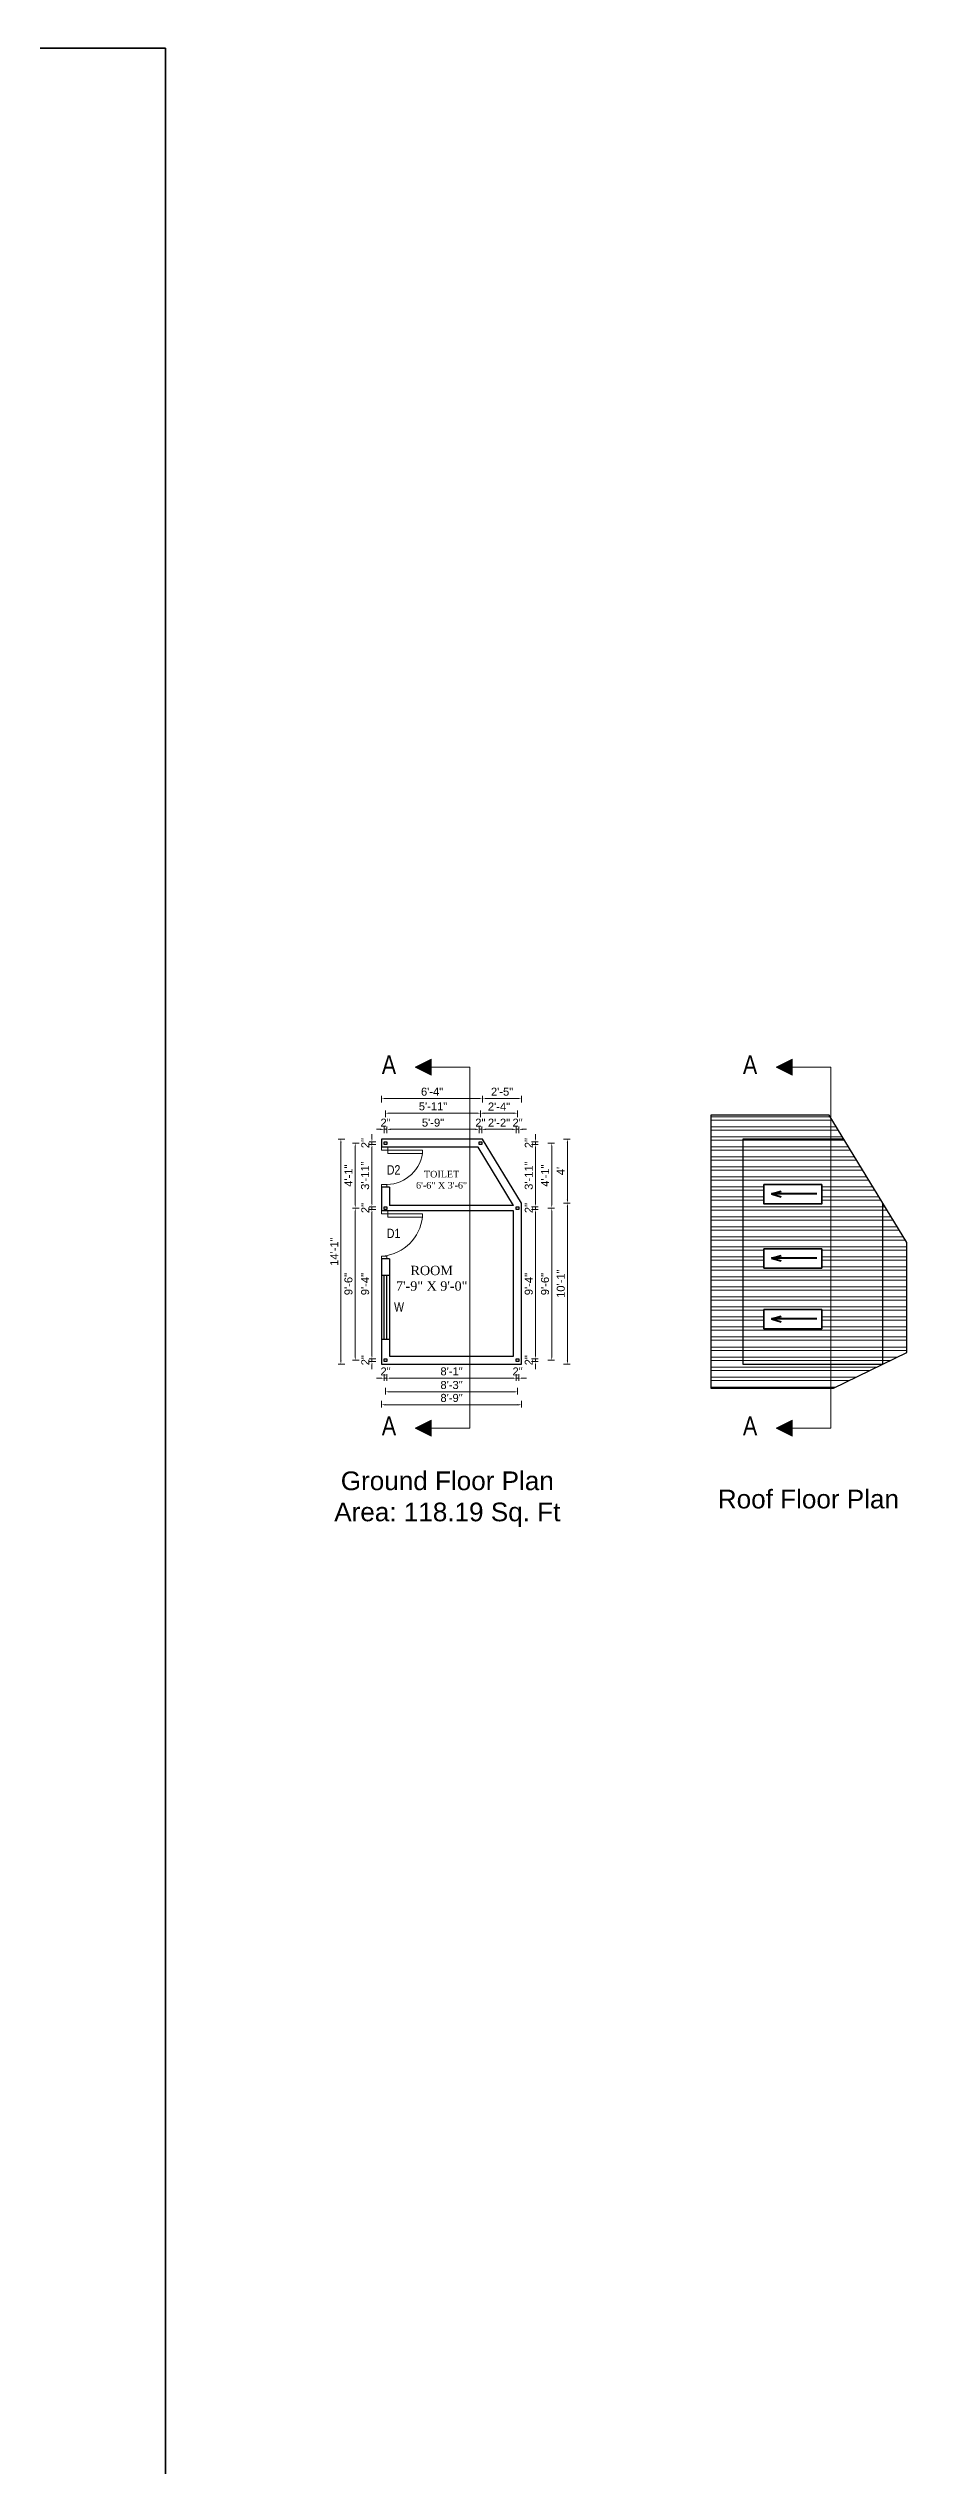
# Model space of a CAD drawing. Header units: inches. Extents: x 367408 to 422529, y -59171 to -41521.
# Drawn here: x 381648 to 382291, y -57064 to -55251 of the extents above; entities that cross this region are included whole.
import ezdxf

# ---------------------------------------------------------------- set-up
doc = ezdxf.new("R2010")
doc.units = ezdxf.units.IN
doc.header["$LTSCALE"] = 2
doc.header["$MEASUREMENT"] = 0
doc.header["$PDMODE"] = 34
doc.layers.get('0').update_dxf_attribs({"linetype": 'CONTINUOUS'})
doc.layers.get('DEFPOINTS').update_dxf_attribs({"color": 141, "linetype": 'CONTINUOUS'})
for name, color, linetype, lineweight in [('DIM_LINE', 173, 'CONTINUOUS', 20), ('dimension', 160, 'CONTINUOUS', 15), ('door', 20, 'CONTINUOUS', 35), ('OUTLINE', 1, 'CONTINUOUS', 25), ('steps', 253, 'CONTINUOUS', 20), ('WALL - A', 1, 'CONTINUOUS', 40)]:
    doc.layers.add(name, color=color, linetype=linetype, lineweight=lineweight)
doc.layers.add('Normal Wall', color=7, linetype='CONTINUOUS', lineweight=35, true_color=0xffaf89)
doc.styles.add('Lettring Text', font='arial.ttf')
doc.styles.get("Standard").update_dxf_attribs({"font": 'ARIALN.TTF'})
doc.dimstyles.new('Copy of Standard', dxfattribs={"dimtxt": 6, "dimasz": 2.875, "dimexe": 2, "dimexo": 4, "dimgap": 2, "dimtad": 1, "dimdec": 0, "dimrnd": 1, "dimzin": 0, "dimdsep": 46, "dimlunit": 4, "dimtxsty": 'Lettring Text', "dimcen": 0.1, "dimclrd": 7, "dimclre": 7, "dimclrt": 7, "dimazin": 0, "dimtfac": 0.645, "dimtdec": 0, "dimtmove": 1, "dimatfit": 0, "dimfxl": 3, "dimfxlon": 1, "dimtfillclr": 256, "dimtolj": 1, "dimtzin": 0, "dimlwd": -1, "dimlwe": -1, "dimarcsym": 2})

# ---------------------------------------------------------------- blocks, each defined once
blk = doc.blocks.new('*D815')
at = {"layer": 'DEFPOINTS', "color": 0, "ltscale": 0.5, "transparency": 16777216}
for p in [(381899.4, -56071.1), (381901.4, -56061.8), (381901.4, -56071.1)]:
    blk.add_point(p, dxfattribs=at)
at = {"layer": 'steps', "color": 7, "ltscale": 0.5, "transparency": 16777216}
for p, q in [((381896.5, -56061.8), (381893.7, -56061.8)), ((381899.4, -56064.8), (381899.4, -56059.8)), ((381899.4, -56061.8), (381901.4, -56061.8)), ((381901.4, -56064.8), (381901.4, -56059.8)), ((381904.3, -56061.8), (381907.2, -56061.8))]:
    blk.add_line(p, q, dxfattribs=at)
for points in [[(381896.5, -56061.3), (381896.5, -56062.3), (381899.4, -56061.8)], [(381904.3, -56061.3), (381904.3, -56062.3), (381901.4, -56061.8)]]:
    blk.add_solid(points, dxfattribs=at)
at = {"layer": 'steps', "color": 7, "ltscale": 0.5, "transparency": 16777216, "insert": (381900.4, -56056.8), "char_height": 6, "attachment_point": 5, "style": 'Lettring Text'}
blk.add_mtext('\\A1;2"', dxfattribs=at)
blk = doc.blocks.new('*D816')
at = {"layer": 'DEFPOINTS', "color": 0, "ltscale": 0.5, "transparency": 16777216}
for p in [(381901.4, -56071.1), (381970.5, -56061.8), (381970.5, -56071.1)]:
    blk.add_point(p, dxfattribs=at)
at = {"layer": 'steps', "color": 7, "ltscale": 0.5, "transparency": 16777216}
for p, q in [((381901.4, -56064.8), (381901.4, -56059.8)), ((381904.3, -56061.8), (381967.7, -56061.8)), ((381970.5, -56064.8), (381970.5, -56059.8))]:
    blk.add_line(p, q, dxfattribs=at)
for points in [[(381904.3, -56061.3), (381904.3, -56062.3), (381901.4, -56061.8)], [(381967.7, -56061.3), (381967.7, -56062.3), (381970.5, -56061.8)]]:
    blk.add_solid(points, dxfattribs=at)
at = {"layer": 'steps', "color": 7, "ltscale": 0.5, "transparency": 16777216, "insert": (381936, -56056.8), "char_height": 6, "attachment_point": 5, "style": 'Lettring Text'}
blk.add_mtext('\\A1;5\'-9"', dxfattribs=at)
blk = doc.blocks.new('*D817')
at = {"layer": 'DEFPOINTS', "color": 0, "ltscale": 0.5, "transparency": 16777216}
for p in [(381970.5, -56071.1), (381972.5, -56061.8), (381972.5, -56071.1)]:
    blk.add_point(p, dxfattribs=at)
at = {"layer": 'steps', "color": 7, "ltscale": 0.5, "transparency": 16777216}
for p, q in [((381967.7, -56061.8), (381964.8, -56061.8)), ((381970.5, -56064.8), (381970.5, -56059.8)), ((381970.5, -56061.8), (381972.5, -56061.8)), ((381972.5, -56064.8), (381972.5, -56059.8)), ((381975.4, -56061.8), (381978.3, -56061.8))]:
    blk.add_line(p, q, dxfattribs=at)
for points in [[(381967.7, -56061.3), (381967.7, -56062.3), (381970.5, -56061.8)], [(381975.4, -56061.3), (381975.4, -56062.3), (381972.5, -56061.8)]]:
    blk.add_solid(points, dxfattribs=at)
at = {"layer": 'steps', "color": 7, "ltscale": 0.5, "transparency": 16777216, "insert": (381971.5, -56056.8), "char_height": 6, "attachment_point": 5, "style": 'Lettring Text'}
blk.add_mtext('\\A1;2"', dxfattribs=at)
blk = doc.blocks.new('*D818')
at = {"layer": 'DEFPOINTS', "color": 0, "ltscale": 0.5, "transparency": 16777216}
for p in [(381971.5, -56049.7), (381900.4, -56072.1), (381971.5, -56072.1)]:
    blk.add_point(p, dxfattribs=at)
at = {"layer": 'steps', "color": 7, "ltscale": 0.5, "transparency": 16777216}
for p, q in [((381900.4, -56052.7), (381900.4, -56047.7)), ((381903.3, -56049.7), (381968.7, -56049.7)), ((381971.5, -56052.7), (381971.5, -56047.7))]:
    blk.add_line(p, q, dxfattribs=at)
for points in [[(381903.3, -56049.2), (381903.3, -56050.2), (381900.4, -56049.7)], [(381968.7, -56049.2), (381968.7, -56050.2), (381971.5, -56049.7)]]:
    blk.add_solid(points, dxfattribs=at)
at = {"layer": 'steps', "color": 7, "ltscale": 0.5, "transparency": 16777216, "insert": (381936, -56044.6), "char_height": 6, "attachment_point": 5, "style": 'Lettring Text'}
blk.add_mtext('\\A1;5\'-11"', dxfattribs=at)
blk = doc.blocks.new('*D819')
at = {"layer": 'DEFPOINTS', "color": 0, "ltscale": 0.5, "transparency": 16777216}
for p in [(381897.4, -56038.7), (381897.4, -56069.1), (381973.2, -56069.1)]:
    blk.add_point(p, dxfattribs=at)
at = {"layer": 'steps', "color": 7, "ltscale": 0.5, "transparency": 16777216}
for p, q in [((381897.4, -56041.7), (381897.4, -56036.7)), ((381973.2, -56041.7), (381973.2, -56036.7)), ((381970.3, -56038.7), (381900.3, -56038.7))]:
    blk.add_line(p, q, dxfattribs=at)
for points in [[(381900.3, -56038.2), (381900.3, -56039.1), (381897.4, -56038.7)], [(381970.3, -56038.2), (381970.3, -56039.1), (381973.2, -56038.7)]]:
    blk.add_solid(points, dxfattribs=at)
at = {"layer": 'steps', "color": 7, "ltscale": 0.5, "transparency": 16777216, "insert": (381935.3, -56033.6), "char_height": 6, "attachment_point": 5, "style": 'Lettring Text'}
blk.add_mtext('\\A1;6\'-4"', dxfattribs=at)
blk = doc.blocks.new('*D820')
at = {"layer": 'DEFPOINTS', "color": 0, "ltscale": 0.5, "transparency": 16777216}
for p in [(381890.2, -56073.1), (381899.4, -56071.1), (381899.4, -56073.1)]:
    blk.add_point(p, dxfattribs=at)
at = {"layer": 'steps', "color": 7, "ltscale": 0.5, "transparency": 16777216}
for p, q in [((381893.2, -56071.1), (381888.2, -56071.1)), ((381893.2, -56073.1), (381888.2, -56073.1)), ((381890.2, -56068.3), (381890.2, -56065.4)), ((381890.2, -56071.1), (381890.2, -56073.1)), ((381890.2, -56076), (381890.2, -56078.9))]:
    blk.add_line(p, q, dxfattribs=at)
for points in [[(381889.7, -56068.3), (381890.6, -56068.3), (381890.2, -56071.1)], [(381889.7, -56076), (381890.6, -56076), (381890.2, -56073.1)]]:
    blk.add_solid(points, dxfattribs=at)
at = {"layer": 'steps', "color": 7, "ltscale": 0.5, "transparency": 16777216, "insert": (381885.2, -56072.1), "char_height": 6, "attachment_point": 5, "rotation": 90, "style": 'Lettring Text'}
blk.add_mtext('\\A1;2"', dxfattribs=at)
blk = doc.blocks.new('*D821')
at = {"layer": 'DEFPOINTS', "color": 0, "ltscale": 0.5, "transparency": 16777216}
for p in [(381899.4, -56073.1), (381890.2, -56119.8), (381899.4, -56119.8)]:
    blk.add_point(p, dxfattribs=at)
at = {"layer": 'steps', "color": 7, "ltscale": 0.5, "transparency": 16777216}
for p, q in [((381893.2, -56073.1), (381888.2, -56073.1)), ((381890.2, -56076), (381890.2, -56116.9)), ((381893.2, -56119.8), (381888.2, -56119.8))]:
    blk.add_line(p, q, dxfattribs=at)
for points in [[(381889.7, -56076), (381890.6, -56076), (381890.2, -56073.1)], [(381889.7, -56116.9), (381890.6, -56116.9), (381890.2, -56119.8)]]:
    blk.add_solid(points, dxfattribs=at)
at = {"layer": 'steps', "color": 7, "ltscale": 0.5, "transparency": 16777216, "insert": (381885.1, -56096.5), "char_height": 6, "attachment_point": 5, "rotation": 90, "style": 'Lettring Text'}
blk.add_mtext('\\A1;3\'-11"', dxfattribs=at)
blk = doc.blocks.new('*D822')
at = {"layer": 'DEFPOINTS', "color": 0, "ltscale": 0.5, "transparency": 16777216}
for p in [(381890.2, -56121.8), (381899.4, -56119.8), (381899.4, -56121.8)]:
    blk.add_point(p, dxfattribs=at)
at = {"layer": 'steps', "color": 7, "ltscale": 0.5, "transparency": 16777216}
for p, q in [((381893.2, -56119.8), (381888.2, -56119.8)), ((381893.2, -56121.8), (381888.2, -56121.8)), ((381890.2, -56116.9), (381890.2, -56114.1)), ((381890.2, -56119.8), (381890.2, -56121.8)), ((381890.2, -56124.7), (381890.2, -56127.6))]:
    blk.add_line(p, q, dxfattribs=at)
for points in [[(381889.7, -56116.9), (381890.6, -56116.9), (381890.2, -56119.8)], [(381889.7, -56124.7), (381890.6, -56124.7), (381890.2, -56121.8)]]:
    blk.add_solid(points, dxfattribs=at)
at = {"layer": 'steps', "color": 7, "ltscale": 0.5, "transparency": 16777216, "insert": (381885.2, -56120.8), "char_height": 6, "attachment_point": 5, "rotation": 90, "style": 'Lettring Text'}
blk.add_mtext('\\A1;2"', dxfattribs=at)
blk = doc.blocks.new('*D823')
at = {"layer": 'DEFPOINTS', "color": 0, "ltscale": 0.5, "transparency": 16777216}
for p in [(381899.4, -56121.8), (381890.2, -56233.9), (381899.4, -56233.9)]:
    blk.add_point(p, dxfattribs=at)
at = {"layer": 'steps', "color": 7, "ltscale": 0.5, "transparency": 16777216}
for p, q in [((381893.2, -56121.8), (381888.2, -56121.8)), ((381890.2, -56124.7), (381890.2, -56231)), ((381893.2, -56233.9), (381888.2, -56233.9))]:
    blk.add_line(p, q, dxfattribs=at)
for points in [[(381889.7, -56124.7), (381890.6, -56124.7), (381890.2, -56121.8)], [(381889.7, -56231), (381890.6, -56231), (381890.2, -56233.9)]]:
    blk.add_solid(points, dxfattribs=at)
at = {"layer": 'steps', "color": 7, "ltscale": 0.5, "transparency": 16777216, "insert": (381885.1, -56177.8), "char_height": 6, "attachment_point": 5, "rotation": 90, "style": 'Lettring Text'}
blk.add_mtext('\\A1;9\'-4"', dxfattribs=at)
blk = doc.blocks.new('*D824')
at = {"layer": 'DEFPOINTS', "color": 0, "ltscale": 0.5, "transparency": 16777216}
for p in [(381890.2, -56235.9), (381899.4, -56233.9), (381899.4, -56235.9)]:
    blk.add_point(p, dxfattribs=at)
at = {"layer": 'steps', "color": 7, "ltscale": 0.5, "transparency": 16777216}
for p, q in [((381893.2, -56233.9), (381888.2, -56233.9)), ((381893.2, -56235.9), (381888.2, -56235.9)), ((381890.2, -56231), (381890.2, -56228.1)), ((381890.2, -56233.9), (381890.2, -56235.9)), ((381890.2, -56238.8), (381890.2, -56241.6))]:
    blk.add_line(p, q, dxfattribs=at)
for points in [[(381889.7, -56231), (381890.6, -56231), (381890.2, -56233.9)], [(381889.7, -56238.8), (381890.6, -56238.8), (381890.2, -56235.9)]]:
    blk.add_solid(points, dxfattribs=at)
at = {"layer": 'steps', "color": 7, "ltscale": 0.5, "transparency": 16777216, "insert": (381885.2, -56234.9), "char_height": 6, "attachment_point": 5, "rotation": 90, "style": 'Lettring Text'}
blk.add_mtext('\\A1;2"', dxfattribs=at)
blk = doc.blocks.new('*D825')
at = {"layer": 'DEFPOINTS', "color": 0, "ltscale": 0.5, "transparency": 16777216}
for p in [(381877.7, -56120.8), (381900.4, -56120.8), (381900.4, -56234.9)]:
    blk.add_point(p, dxfattribs=at)
at = {"layer": 'steps', "color": 7, "ltscale": 0.5, "transparency": 16777216}
for p, q in [((381880.7, -56120.8), (381875.7, -56120.8)), ((381877.7, -56232), (381877.7, -56123.7)), ((381880.7, -56234.9), (381875.7, -56234.9))]:
    blk.add_line(p, q, dxfattribs=at)
for points in [[(381877.2, -56123.7), (381878.1, -56123.7), (381877.7, -56120.8)], [(381877.2, -56232), (381878.1, -56232), (381877.7, -56234.9)]]:
    blk.add_solid(points, dxfattribs=at)
at = {"layer": 'steps', "color": 7, "ltscale": 0.5, "transparency": 16777216, "insert": (381872.6, -56177.8), "char_height": 6, "attachment_point": 5, "rotation": 90, "style": 'Lettring Text'}
blk.add_mtext('\\A1;9\'-6"', dxfattribs=at)
blk = doc.blocks.new('*D826')
at = {"layer": 'DEFPOINTS', "color": 0, "ltscale": 0.5, "transparency": 16777216}
for p in [(381866.9, -56069.1), (381897.4, -56069.1), (381897.4, -56237.9)]:
    blk.add_point(p, dxfattribs=at)
at = {"layer": 'steps', "color": 7, "ltscale": 0.5, "transparency": 16777216}
for p, q in [((381869.9, -56069.1), (381864.9, -56069.1)), ((381866.9, -56235), (381866.9, -56072)), ((381869.9, -56237.9), (381864.9, -56237.9))]:
    blk.add_line(p, q, dxfattribs=at)
for points in [[(381866.4, -56072), (381867.4, -56072), (381866.9, -56069.1)], [(381866.4, -56235), (381867.4, -56235), (381866.9, -56237.9)]]:
    blk.add_solid(points, dxfattribs=at)
at = {"layer": 'steps', "color": 7, "ltscale": 0.5, "transparency": 16777216, "insert": (381861.9, -56153.5), "char_height": 6, "attachment_point": 5, "rotation": 90, "style": 'Lettring Text'}
blk.add_mtext('\\A1;14\'-1"', dxfattribs=at)
blk = doc.blocks.new('*D827')
at = {"layer": 'DEFPOINTS', "color": 0, "ltscale": 0.5, "transparency": 16777216}
for p in [(381877.7, -56072.1), (381900.4, -56072.1), (381900.4, -56120.8)]:
    blk.add_point(p, dxfattribs=at)
at = {"layer": 'steps', "color": 7, "ltscale": 0.5, "transparency": 16777216}
for p, q in [((381880.7, -56072.1), (381875.7, -56072.1)), ((381877.7, -56117.9), (381877.7, -56075)), ((381880.7, -56120.8), (381875.7, -56120.8))]:
    blk.add_line(p, q, dxfattribs=at)
for points in [[(381877.2, -56075), (381878.1, -56075), (381877.7, -56072.1)], [(381877.2, -56117.9), (381878.1, -56117.9), (381877.7, -56120.8)]]:
    blk.add_solid(points, dxfattribs=at)
at = {"layer": 'steps', "color": 7, "ltscale": 0.5, "transparency": 16777216, "insert": (381872.6, -56096.5), "char_height": 6, "attachment_point": 5, "rotation": 90, "style": 'Lettring Text'}
blk.add_mtext('\\A1;4\'-1"', dxfattribs=at)
blk = doc.blocks.new('*D828')
at = {"layer": 'DEFPOINTS', "color": 0, "ltscale": 0.5, "transparency": 16777216}
for p in [(381899.4, -56235.9), (381901.4, -56235.9), (381901.4, -56248.4)]:
    blk.add_point(p, dxfattribs=at)
at = {"layer": 'steps', "color": 7, "ltscale": 0.5, "transparency": 16777216}
for p, q in [((381896.5, -56248.4), (381893.7, -56248.4)), ((381899.4, -56245.4), (381899.4, -56250.4)), ((381899.4, -56248.4), (381901.4, -56248.4)), ((381901.4, -56245.4), (381901.4, -56250.4)), ((381904.3, -56248.4), (381907.2, -56248.4))]:
    blk.add_line(p, q, dxfattribs=at)
for points in [[(381896.5, -56247.9), (381896.5, -56248.8), (381899.4, -56248.4)], [(381904.3, -56247.9), (381904.3, -56248.8), (381901.4, -56248.4)]]:
    blk.add_solid(points, dxfattribs=at)
at = {"layer": 'steps', "color": 7, "ltscale": 0.5, "transparency": 16777216, "insert": (381900.4, -56243.3), "char_height": 6, "attachment_point": 5, "style": 'Lettring Text'}
blk.add_mtext('\\A1;2"', dxfattribs=at)
blk = doc.blocks.new('*D829')
at = {"layer": 'DEFPOINTS', "color": 0, "ltscale": 0.5, "transparency": 16777216}
for p in [(381901.4, -56235.9), (381998.4, -56235.9), (381998.4, -56248.4)]:
    blk.add_point(p, dxfattribs=at)
at = {"layer": 'steps', "color": 7, "ltscale": 0.5, "transparency": 16777216}
for p, q in [((381901.4, -56245.4), (381901.4, -56250.4)), ((381904.3, -56248.4), (381995.5, -56248.4)), ((381998.4, -56245.4), (381998.4, -56250.4))]:
    blk.add_line(p, q, dxfattribs=at)
for points in [[(381904.3, -56247.9), (381904.3, -56248.8), (381901.4, -56248.4)], [(381995.5, -56247.9), (381995.5, -56248.8), (381998.4, -56248.4)]]:
    blk.add_solid(points, dxfattribs=at)
at = {"layer": 'steps', "color": 7, "ltscale": 0.5, "transparency": 16777216, "insert": (381949.9, -56243.3), "char_height": 6, "attachment_point": 5, "style": 'Lettring Text'}
blk.add_mtext('\\A1;8\'-1"', dxfattribs=at)
blk = doc.blocks.new('*D830')
at = {"layer": 'DEFPOINTS', "color": 0, "ltscale": 0.5, "transparency": 16777216}
for p in [(381998.4, -56235.9), (382000.4, -56235.9), (382000.4, -56248.4)]:
    blk.add_point(p, dxfattribs=at)
at = {"layer": 'steps', "color": 7, "ltscale": 0.5, "transparency": 16777216}
for p, q in [((381995.5, -56248.4), (381992.7, -56248.4)), ((381998.4, -56245.4), (381998.4, -56250.4)), ((381998.4, -56248.4), (382000.4, -56248.4)), ((382000.4, -56245.4), (382000.4, -56250.4)), ((382003.3, -56248.4), (382006.2, -56248.4))]:
    blk.add_line(p, q, dxfattribs=at)
for points in [[(381995.5, -56247.9), (381995.5, -56248.8), (381998.4, -56248.4)], [(382003.3, -56247.9), (382003.3, -56248.8), (382000.4, -56248.4)]]:
    blk.add_solid(points, dxfattribs=at)
at = {"layer": 'steps', "color": 7, "ltscale": 0.5, "transparency": 16777216, "insert": (381999.4, -56243.3), "char_height": 6, "attachment_point": 5, "style": 'Lettring Text'}
blk.add_mtext('\\A1;2"', dxfattribs=at)
blk = doc.blocks.new('*D831')
at = {"layer": 'DEFPOINTS', "color": 0, "ltscale": 0.5, "transparency": 16777216}
for p in [(381900.4, -56234.9), (381999.4, -56234.9), (381999.4, -56258.6)]:
    blk.add_point(p, dxfattribs=at)
at = {"layer": 'steps', "color": 7, "ltscale": 0.5, "transparency": 16777216}
for p, q in [((381900.4, -56255.6), (381900.4, -56260.6)), ((381903.3, -56258.6), (381996.5, -56258.6)), ((381999.4, -56255.6), (381999.4, -56260.6))]:
    blk.add_line(p, q, dxfattribs=at)
for points in [[(381903.3, -56258.1), (381903.3, -56259.1), (381900.4, -56258.6)], [(381996.5, -56258.1), (381996.5, -56259.1), (381999.4, -56258.6)]]:
    blk.add_solid(points, dxfattribs=at)
at = {"layer": 'steps', "color": 7, "ltscale": 0.5, "transparency": 16777216, "insert": (381949.9, -56253.5), "char_height": 6, "attachment_point": 5, "style": 'Lettring Text'}
blk.add_mtext('\\A1;8\'-3"', dxfattribs=at)
blk = doc.blocks.new('*D832')
at = {"layer": 'DEFPOINTS', "color": 0, "ltscale": 0.5, "transparency": 16777216}
for p in [(381897.4, -56237.9), (382002.4, -56237.9), (382002.4, -56268.3)]:
    blk.add_point(p, dxfattribs=at)
at = {"layer": 'steps', "color": 7, "ltscale": 0.5, "transparency": 16777216}
for p, q in [((381897.4, -56265.3), (381897.4, -56270.3)), ((381900.3, -56268.3), (381999.5, -56268.3)), ((382002.4, -56265.3), (382002.4, -56270.3))]:
    blk.add_line(p, q, dxfattribs=at)
for points in [[(381900.3, -56267.8), (381900.3, -56268.8), (381897.4, -56268.3)], [(381999.5, -56267.8), (381999.5, -56268.8), (382002.4, -56268.3)]]:
    blk.add_solid(points, dxfattribs=at)
at = {"layer": 'steps', "color": 7, "ltscale": 0.5, "transparency": 16777216, "insert": (381949.9, -56263.2), "char_height": 6, "attachment_point": 5, "style": 'Lettring Text'}
blk.add_mtext('\\A1;8\'-9"', dxfattribs=at)
blk = doc.blocks.new('*D833')
at = {"layer": 'DEFPOINTS', "color": 0, "ltscale": 0.5, "transparency": 16777216}
for p in [(382000.4, -56233.9), (382000.4, -56235.9), (382012.9, -56233.9)]:
    blk.add_point(p, dxfattribs=at)
at = {"layer": 'steps', "color": 7, "ltscale": 0.5, "transparency": 16777216}
for p, q in [((382009.9, -56233.9), (382014.9, -56233.9)), ((382009.9, -56235.9), (382014.9, -56235.9)), ((382012.9, -56231), (382012.9, -56228.1)), ((382012.9, -56235.9), (382012.9, -56233.9)), ((382012.9, -56238.8), (382012.9, -56241.6))]:
    blk.add_line(p, q, dxfattribs=at)
for points in [[(382012.4, -56231), (382013.3, -56231), (382012.9, -56233.9)], [(382012.4, -56238.8), (382013.3, -56238.8), (382012.9, -56235.9)]]:
    blk.add_solid(points, dxfattribs=at)
at = {"layer": 'steps', "color": 7, "ltscale": 0.5, "transparency": 16777216, "insert": (382007.8, -56234.9), "char_height": 6, "attachment_point": 5, "rotation": 90, "style": 'Lettring Text'}
blk.add_mtext('\\A1;2"', dxfattribs=at)
blk = doc.blocks.new('*D834')
at = {"layer": 'DEFPOINTS', "color": 0, "ltscale": 0.5, "transparency": 16777216}
for p in [(382000.4, -56121.8), (382012.9, -56121.8), (382000.4, -56233.9)]:
    blk.add_point(p, dxfattribs=at)
at = {"layer": 'steps', "color": 7, "ltscale": 0.5, "transparency": 16777216}
for p, q in [((382009.9, -56121.8), (382014.9, -56121.8)), ((382012.9, -56231), (382012.9, -56124.7)), ((382009.9, -56233.9), (382014.9, -56233.9))]:
    blk.add_line(p, q, dxfattribs=at)
for points in [[(382012.4, -56124.7), (382013.3, -56124.7), (382012.9, -56121.8)], [(382012.4, -56231), (382013.3, -56231), (382012.9, -56233.9)]]:
    blk.add_solid(points, dxfattribs=at)
at = {"layer": 'steps', "color": 7, "ltscale": 0.5, "transparency": 16777216, "insert": (382007.8, -56177.8), "char_height": 6, "attachment_point": 5, "rotation": 90, "style": 'Lettring Text'}
blk.add_mtext('\\A1;9\'-4"', dxfattribs=at)
blk = doc.blocks.new('*D835')
at = {"layer": 'DEFPOINTS', "color": 0, "ltscale": 0.5, "transparency": 16777216}
for p in [(382000.4, -56119.8), (382000.4, -56121.8), (382012.9, -56119.8)]:
    blk.add_point(p, dxfattribs=at)
at = {"layer": 'steps', "color": 7, "ltscale": 0.5, "transparency": 16777216}
for p, q in [((382009.9, -56119.8), (382014.9, -56119.8)), ((382009.9, -56121.8), (382014.9, -56121.8)), ((382012.9, -56116.9), (382012.9, -56114.1)), ((382012.9, -56121.8), (382012.9, -56119.8)), ((382012.9, -56124.7), (382012.9, -56127.6))]:
    blk.add_line(p, q, dxfattribs=at)
for points in [[(382012.4, -56116.9), (382013.3, -56116.9), (382012.9, -56119.8)], [(382012.4, -56124.7), (382013.3, -56124.7), (382012.9, -56121.8)]]:
    blk.add_solid(points, dxfattribs=at)
at = {"layer": 'steps', "color": 7, "ltscale": 0.5, "transparency": 16777216, "insert": (382007.8, -56120.8), "char_height": 6, "attachment_point": 5, "rotation": 90, "style": 'Lettring Text'}
blk.add_mtext('\\A1;2"', dxfattribs=at)
blk = doc.blocks.new('*D836')
at = {"layer": 'DEFPOINTS', "color": 0, "ltscale": 0.5, "transparency": 16777216}
for p in [(381999.4, -56120.8), (382025, -56120.8), (381999.4, -56234.9)]:
    blk.add_point(p, dxfattribs=at)
at = {"layer": 'steps', "color": 7, "ltscale": 0.5, "transparency": 16777216}
for p, q in [((382022, -56120.8), (382027, -56120.8)), ((382025, -56232), (382025, -56123.7)), ((382022, -56234.9), (382027, -56234.9))]:
    blk.add_line(p, q, dxfattribs=at)
for points in [[(382024.6, -56123.7), (382025.5, -56123.7), (382025, -56120.8)], [(382024.6, -56232), (382025.5, -56232), (382025, -56234.9)]]:
    blk.add_solid(points, dxfattribs=at)
at = {"layer": 'steps', "color": 7, "ltscale": 0.5, "transparency": 16777216, "insert": (382020, -56177.8), "char_height": 6, "attachment_point": 5, "rotation": 90, "style": 'Lettring Text'}
blk.add_mtext('\\A1;9\'-6"', dxfattribs=at)
blk = doc.blocks.new('*D837')
at = {"layer": 'DEFPOINTS', "color": 0, "ltscale": 0.5, "transparency": 16777216}
for p in [(382002.4, -56117.1), (382036.8, -56117.1), (382002.4, -56237.9)]:
    blk.add_point(p, dxfattribs=at)
at = {"layer": 'steps', "color": 7, "ltscale": 0.5, "transparency": 16777216}
for p, q in [((382033.8, -56117.1), (382038.8, -56117.1)), ((382036.8, -56235), (382036.8, -56120)), ((382033.8, -56237.9), (382038.8, -56237.9))]:
    blk.add_line(p, q, dxfattribs=at)
for points in [[(382036.3, -56120), (382037.3, -56120), (382036.8, -56117.1)], [(382036.3, -56235), (382037.3, -56235), (382036.8, -56237.9)]]:
    blk.add_solid(points, dxfattribs=at)
at = {"layer": 'steps', "color": 7, "ltscale": 0.5, "transparency": 16777216, "insert": (382031.8, -56177.5), "char_height": 6, "attachment_point": 5, "rotation": 90, "style": 'Lettring Text'}
blk.add_mtext('\\A1;10\'-1"', dxfattribs=at)
blk = doc.blocks.new('*D838')
at = {"layer": 'DEFPOINTS', "color": 0, "ltscale": 0.5, "transparency": 16777216}
for p in [(381972.5, -56073.1), (382012.9, -56073.1), (382000.4, -56119.8)]:
    blk.add_point(p, dxfattribs=at)
at = {"layer": 'steps', "color": 7, "ltscale": 0.5, "transparency": 16777216}
for p, q in [((382009.9, -56073.1), (382014.9, -56073.1)), ((382012.9, -56116.9), (382012.9, -56076)), ((382009.9, -56119.8), (382014.9, -56119.8))]:
    blk.add_line(p, q, dxfattribs=at)
for points in [[(382012.4, -56076), (382013.3, -56076), (382012.9, -56073.1)], [(382012.4, -56116.9), (382013.3, -56116.9), (382012.9, -56119.8)]]:
    blk.add_solid(points, dxfattribs=at)
at = {"layer": 'steps', "color": 7, "ltscale": 0.5, "transparency": 16777216, "insert": (382007.8, -56096.5), "char_height": 6, "attachment_point": 5, "rotation": 90, "style": 'Lettring Text'}
blk.add_mtext('\\A1;3\'-11"', dxfattribs=at)
blk = doc.blocks.new('*D839')
at = {"layer": 'DEFPOINTS', "color": 0, "ltscale": 0.5, "transparency": 16777216}
for p in [(381972.5, -56071.1), (381972.5, -56073.1), (382012.9, -56071.1)]:
    blk.add_point(p, dxfattribs=at)
at = {"layer": 'steps', "color": 7, "ltscale": 0.5, "transparency": 16777216}
for p, q in [((382009.9, -56071.1), (382014.9, -56071.1)), ((382009.9, -56073.1), (382014.9, -56073.1)), ((382012.9, -56068.3), (382012.9, -56065.4)), ((382012.9, -56073.1), (382012.9, -56071.1)), ((382012.9, -56076), (382012.9, -56078.9))]:
    blk.add_line(p, q, dxfattribs=at)
for points in [[(382012.4, -56068.3), (382013.3, -56068.3), (382012.9, -56071.1)], [(382012.4, -56076), (382013.3, -56076), (382012.9, -56073.1)]]:
    blk.add_solid(points, dxfattribs=at)
at = {"layer": 'steps', "color": 7, "ltscale": 0.5, "transparency": 16777216, "insert": (382007.8, -56072.1), "char_height": 6, "attachment_point": 5, "rotation": 90, "style": 'Lettring Text'}
blk.add_mtext('\\A1;2"', dxfattribs=at)
blk = doc.blocks.new('*D840')
at = {"layer": 'DEFPOINTS', "color": 0, "ltscale": 0.5, "transparency": 16777216}
for p in [(381971.5, -56072.1), (382025, -56072.1), (381999.4, -56120.8)]:
    blk.add_point(p, dxfattribs=at)
at = {"layer": 'steps', "color": 7, "ltscale": 0.5, "transparency": 16777216}
for p, q in [((382022, -56072.1), (382027, -56072.1)), ((382025, -56117.9), (382025, -56075)), ((382022, -56120.8), (382027, -56120.8))]:
    blk.add_line(p, q, dxfattribs=at)
for points in [[(382024.6, -56075), (382025.5, -56075), (382025, -56072.1)], [(382024.6, -56117.9), (382025.5, -56117.9), (382025, -56120.8)]]:
    blk.add_solid(points, dxfattribs=at)
at = {"layer": 'steps', "color": 7, "ltscale": 0.5, "transparency": 16777216, "insert": (382020, -56096.5), "char_height": 6, "attachment_point": 5, "rotation": 90, "style": 'Lettring Text'}
blk.add_mtext('\\A1;4\'-1"', dxfattribs=at)
blk = doc.blocks.new('*D841')
at = {"layer": 'DEFPOINTS', "color": 0, "ltscale": 0.5, "transparency": 16777216}
for p in [(381973.2, -56069.1), (382036.8, -56069.1), (382002.4, -56117.1)]:
    blk.add_point(p, dxfattribs=at)
at = {"layer": 'steps', "color": 7, "ltscale": 0.5, "transparency": 16777216}
for p, q in [((382033.8, -56069.1), (382038.8, -56069.1)), ((382036.8, -56114.3), (382036.8, -56072)), ((382033.8, -56117.1), (382038.8, -56117.1))]:
    blk.add_line(p, q, dxfattribs=at)
for points in [[(382036.3, -56072), (382037.3, -56072), (382036.8, -56069.1)], [(382036.3, -56114.3), (382037.3, -56114.3), (382036.8, -56117.1)]]:
    blk.add_solid(points, dxfattribs=at)
at = {"layer": 'steps', "color": 7, "ltscale": 0.5, "transparency": 16777216, "insert": (382031.8, -56093.1), "char_height": 6, "attachment_point": 5, "rotation": 90, "style": 'Lettring Text'}
blk.add_mtext("\\A1;4'", dxfattribs=at)
blk = doc.blocks.new('*D842')
at = {"layer": 'DEFPOINTS', "color": 0, "ltscale": 0.5, "transparency": 16777216}
for p in [(381972.5, -56071.1), (381998.4, -56061.8), (381998.4, -56119.8)]:
    blk.add_point(p, dxfattribs=at)
at = {"layer": 'steps', "color": 7, "ltscale": 0.5, "transparency": 16777216}
for p, q in [((381972.5, -56064.8), (381972.5, -56059.8)), ((381975.4, -56061.8), (381995.5, -56061.8)), ((381998.4, -56064.8), (381998.4, -56059.8))]:
    blk.add_line(p, q, dxfattribs=at)
for points in [[(381975.4, -56061.3), (381975.4, -56062.3), (381972.5, -56061.8)], [(381995.5, -56061.3), (381995.5, -56062.3), (381998.4, -56061.8)]]:
    blk.add_solid(points, dxfattribs=at)
at = {"layer": 'steps', "color": 7, "ltscale": 0.5, "transparency": 16777216, "insert": (381985.5, -56056.8), "char_height": 6, "attachment_point": 5, "style": 'Lettring Text'}
blk.add_mtext('\\A1;2\'-2"', dxfattribs=at)
blk = doc.blocks.new('*D843')
at = {"layer": 'DEFPOINTS', "color": 0, "ltscale": 0.5, "transparency": 16777216}
for p in [(382000.4, -56061.8), (381998.4, -56119.8), (382000.4, -56119.8)]:
    blk.add_point(p, dxfattribs=at)
at = {"layer": 'steps', "color": 7, "ltscale": 0.5, "transparency": 16777216}
for p, q in [((381995.5, -56061.8), (381992.7, -56061.8)), ((381998.4, -56064.8), (381998.4, -56059.8)), ((381998.4, -56061.8), (382000.4, -56061.8)), ((382000.4, -56064.8), (382000.4, -56059.8)), ((382003.3, -56061.8), (382006.2, -56061.8))]:
    blk.add_line(p, q, dxfattribs=at)
for points in [[(381995.5, -56061.3), (381995.5, -56062.3), (381998.4, -56061.8)], [(382003.3, -56061.3), (382003.3, -56062.3), (382000.4, -56061.8)]]:
    blk.add_solid(points, dxfattribs=at)
at = {"layer": 'steps', "color": 7, "ltscale": 0.5, "transparency": 16777216, "insert": (381999.4, -56056.8), "char_height": 6, "attachment_point": 5, "style": 'Lettring Text'}
blk.add_mtext('\\A1;2"', dxfattribs=at)
blk = doc.blocks.new('*D844')
at = {"layer": 'DEFPOINTS', "color": 0, "ltscale": 0.5, "transparency": 16777216}
for p in [(381999.4, -56049.7), (381971.5, -56072.1), (381999.4, -56120.8)]:
    blk.add_point(p, dxfattribs=at)
at = {"layer": 'steps', "color": 7, "ltscale": 0.5, "transparency": 16777216}
for p, q in [((381971.5, -56052.7), (381971.5, -56047.7)), ((381974.4, -56049.7), (381996.5, -56049.7)), ((381999.4, -56052.7), (381999.4, -56047.7))]:
    blk.add_line(p, q, dxfattribs=at)
for points in [[(381974.4, -56049.2), (381974.4, -56050.2), (381971.5, -56049.7)], [(381996.5, -56049.2), (381996.5, -56050.2), (381999.4, -56049.7)]]:
    blk.add_solid(points, dxfattribs=at)
at = {"layer": 'steps', "color": 7, "ltscale": 0.5, "transparency": 16777216, "insert": (381985.5, -56044.7), "char_height": 6, "attachment_point": 5, "style": 'Lettring Text'}
blk.add_mtext('\\A1;2\'-4"', dxfattribs=at)
blk = doc.blocks.new('*D845')
at = {"layer": 'DEFPOINTS', "color": 0, "ltscale": 0.5, "transparency": 16777216}
for p in [(382002.4, -56038.7), (381973.2, -56069.1), (382002.4, -56117.1)]:
    blk.add_point(p, dxfattribs=at)
at = {"layer": 'steps', "color": 7, "ltscale": 0.5, "transparency": 16777216}
for p, q in [((381973.2, -56041.7), (381973.2, -56036.7)), ((382002.4, -56041.7), (382002.4, -56036.7)), ((381976.1, -56038.7), (381999.5, -56038.7))]:
    blk.add_line(p, q, dxfattribs=at)
for points in [[(381976.1, -56038.2), (381976.1, -56039.1), (381973.2, -56038.7)], [(381999.5, -56038.2), (381999.5, -56039.1), (382002.4, -56038.7)]]:
    blk.add_solid(points, dxfattribs=at)
at = {"layer": 'steps', "color": 7, "ltscale": 0.5, "transparency": 16777216, "insert": (381987.8, -56033.6), "char_height": 6, "attachment_point": 5, "style": 'Lettring Text'}
blk.add_mtext('\\A1;2\'-5"', dxfattribs=at)

msp = doc.modelspace()

# ---------------------------------------------------------------- hatches: boundary and pattern name
at = {"linetype": 'ByBlock', "lineweight": 5}
for points in [[(381922.5, -56015.1), (381934.5, -56021.1), (381934.5, -56009.1)], [(382193.2, -56015.1), (382205.2, -56021.1), (382205.2, -56009.1)], [(381922.5, -56285.9), (381934.5, -56291.9), (381934.5, -56279.9)], [(382193.2, -56285.9), (382205.2, -56291.9), (382205.2, -56279.9)]]:
    msp.add_hatch(color=7, dxfattribs=at).paths.add_polyline_path(points)
at = {"layer": 'DIM_LINE'}
h = msp.add_hatch(dxfattribs=at)
h.set_pattern_fill('ANSI32', color=256, scale=20, angle=135)
h.paths.add_polyline_path([(382234.4, -56053.3), (382233, -56051.1), (382144.2, -56051.1), (382144.2, -56255.9), (382234.4, -56255.9), (382234.4, -56237.9), (382168.2, -56237.9), (382168.2, -56069.1), (382234.4, -56069.1)])
h = msp.add_hatch(dxfattribs=at)
h.set_pattern_fill('ANSI32', color=256, scale=20, angle=135)
h.paths.add_polyline_path([(382234.4, -56053.3), (382234.4, -56069.1), (382244, -56069.1)])
h = msp.add_hatch(dxfattribs=at)
h.set_pattern_fill('ANSI32', color=256, scale=20, angle=135)
h.paths.add_polyline_path([(382234.4, -56069.1), (382168.2, -56069.1), (382168.2, -56237.9), (382234.4, -56237.9)])
h.paths.add_polyline_path([(382227.5, -56103.2), (382227.5, -56117.7), (382184.1, -56117.7), (382184.1, -56103.2)], flags=16)
h.paths.add_polyline_path([(382227.5, -56151.4), (382227.5, -56165.8), (382184.1, -56165.8), (382184.1, -56151.4)], flags=16)
h.paths.add_polyline_path([(382227.5, -56196.9), (382227.5, -56211.4), (382184.1, -56211.4), (382184.1, -56196.9)], flags=16)
h = msp.add_hatch(dxfattribs=at)
h.set_pattern_fill('ANSI32', color=256, scale=20, angle=135)
h.paths.add_polyline_path([(382273.2, -56117.1), (382244, -56069.1), (382234.4, -56069.1), (382234.4, -56237.9), (382273.2, -56237.9)])
h = msp.add_hatch(dxfattribs=at)
h.set_pattern_fill('ANSI32', color=256, scale=20, angle=135)
h.paths.add_polyline_path([(382291.2, -56146.7), (382273.2, -56117.1), (382273.2, -56237.9), (382291.2, -56229.1)])
h = msp.add_hatch(dxfattribs=at)
h.set_pattern_fill('ANSI32', color=256, scale=20, angle=135)
h.paths.add_polyline_path([(382273.2, -56237.9), (382234.4, -56237.9), (382234.4, -56255.9), (382236.3, -56255.9)])

# ---------------------------------------------------------------- linework, layer by layer
at = {"color": 7, "linetype": 'ByBlock', "lineweight": 5}
for p, q in [((381922.5, -56015.1), (381934.5, -56009.1)), ((381934.5, -56021.1), (381922.5, -56015.1)), ((381934.5, -56021.1), (381934.5, -56009.1)), ((381963.6, -56015.1), (381934.5, -56015.1)), ((381963.6, -56285.9), (381963.6, -56015.1)), ((382193.2, -56015.1), (382205.2, -56009.1)), ((382205.2, -56021.1), (382193.2, -56015.1)), ((382205.2, -56021.1), (382205.2, -56009.1)), ((382234.4, -56015.1), (382205.2, -56015.1)), ((382234.4, -56285.9), (382234.4, -56015.1)), ((381922.5, -56285.9), (381934.5, -56279.9)), ((381934.5, -56291.9), (381922.5, -56285.9)), ((381934.5, -56291.9), (381934.5, -56279.9)), ((381963.6, -56285.9), (381934.5, -56285.9)), ((382193.2, -56285.9), (382205.2, -56279.9)), ((382205.2, -56291.9), (382193.2, -56285.9)), ((382205.2, -56291.9), (382205.2, -56279.9)), ((382234.4, -56285.9), (382205.2, -56285.9))]:
    msp.add_line(p, q, dxfattribs=at)
at = {"ltscale": 0.5}
for p, q in [((382233, -56051.1), (382144.2, -56051.1)), ((382144.2, -56051.1), (382144.2, -56255.9)), ((382168.2, -56069.1), (382168.2, -56237.9)), ((382244, -56069.1), (382168.2, -56069.1)), ((381903.4, -56075.1), (381897.4, -56075.1)), ((381969.8, -56075.1), (381903.4, -56075.1)), ((381996.4, -56118.8), (381969.8, -56075.1)), ((381903.4, -56105.1), (381897.4, -56105.1)), ((381903.4, -56105.1), (381903.4, -56118.8)), ((381996.4, -56122.8), (381897.4, -56122.8)), ((381996.4, -56118.8), (381903.4, -56118.8)), ((381996.4, -56231.9), (381996.4, -56122.8)), ((382273.2, -56237.9), (382273.2, -56117.1)), ((381903.4, -56158.8), (381897.4, -56158.8)), ((381903.4, -56158.8), (381903.4, -56231.9)), ((381903.4, -56171.3), (381897.4, -56171.3)), ((381899.4, -56219.3), (381899.4, -56171.3)), ((381901.4, -56219.3), (381901.4, -56171.3)), ((381903.4, -56219.3), (381897.4, -56219.3)), ((381903.4, -56231.9), (381996.4, -56231.9)), ((382236.3, -56255.9), (382291.2, -56229.1)), ((382168.2, -56237.9), (382273.2, -56237.9)), ((382144.2, -56255.9), (382236.3, -56255.9))]:
    msp.add_line(p, q, dxfattribs=at)
for points in [[(382291.2, -56229.1), (382291.2, -56146.7), (382233, -56051.1)], [(381897.4, -56158.8), (381897.4, -56237.9), (382002.4, -56237.9), (382002.4, -56117.1), (381973.2, -56069.1), (381897.4, -56069.1), (381897.4, -56075.1)], [(381897.4, -56105.1), (381897.4, -56122.8)]]:
    msp.add_lwpolyline(points, dxfattribs=at)
at = {"layer": 'DIM_LINE'}
for points in [[(382184.1, -56103.2), (382184.1, -56117.7), (382227.5, -56117.7), (382227.5, -56103.2)], [(382184.1, -56151.4), (382184.1, -56165.8), (382227.5, -56165.8), (382227.5, -56151.4)], [(382184.1, -56196.9), (382184.1, -56211.4), (382227.5, -56211.4), (382227.5, -56196.9)]]:
    msp.add_lwpolyline(points, close=True, dxfattribs=at)
at = {"layer": 'dimension', "ltscale": 7}
for p, q in [((381897.4, -56077.5), (381897.4, -56075.1)), ((381897.4, -56075.1), (381902.2, -56075.1)), ((381902.2, -56077.5), (381897.4, -56077.5)), ((381902.2, -56075.1), (381902.2, -56077.5)), ((381902.2, -56077.5), (381928.1, -56077.5)), ((381902.2, -56077.5), (381902.2, -56079.9)), ((381902.2, -56079.9), (381928.1, -56079.9)), ((381928.1, -56077.5), (381928.1, -56079.9)), ((381897.4, -56103.1), (381901.4, -56103.1)), ((381897.4, -56103.1), (381897.4, -56105.1)), ((381897.4, -56105.1), (381901.4, -56105.1)), ((381901.4, -56103.1), (381901.4, -56105.1)), ((381897.4, -56125.2), (381897.4, -56122.8)), ((381897.4, -56122.8), (381902.2, -56122.8)), ((381902.2, -56125.2), (381897.4, -56125.2)), ((381902.2, -56122.8), (381902.2, -56125.2)), ((381902.2, -56125.2), (381928.1, -56125.2)), ((381902.2, -56125.2), (381902.2, -56127.6)), ((381902.2, -56127.6), (381928.1, -56127.6)), ((381928.1, -56125.2), (381928.1, -56127.6)), ((381897.4, -56156.8), (381901.4, -56156.8)), ((381897.4, -56156.8), (381897.4, -56158.8)), ((381897.4, -56158.8), (381901.4, -56158.8)), ((381901.4, -56156.8), (381901.4, -56158.8))]:
    msp.add_line(p, q, dxfattribs=at)
for centre, radius, start, end in [((381900.8, -56075.5), 27.7, 265.6956, 350.8663), ((381895.2, -56123.9), 33.1, 275.9987, 353.6173)]:
    msp.add_arc(centre, radius, start, end, dxfattribs=at)
at = {"layer": 'door', "ltscale": 0.5}
for points in [[(382227.5, -56103.2), (382227.5, -56117.7), (382184.1, -56117.7), (382184.1, -56103.2)], [(382227.5, -56151.4), (382227.5, -56165.8), (382184.1, -56165.8), (382184.1, -56151.4)], [(382227.5, -56196.9), (382227.5, -56211.4), (382184.1, -56211.4), (382184.1, -56196.9)]]:
    msp.add_lwpolyline(points, close=True, dxfattribs=at)
at = {"layer": 'Normal Wall', "color": 3}
msp.add_lwpolyline([(380432.5, -55251.3), (381735.3, -55251.3), (381735.3, -58108), (380432.5, -58108)], close=True, dxfattribs=at)
at = {"layer": 'OUTLINE'}
for points in [[(381899.4, -56071.1), (381901.4, -56071.1), (381901.4, -56073.1), (381899.4, -56073.1)], [(381970.5, -56071.1), (381972.5, -56071.1), (381972.5, -56073.1), (381970.5, -56073.1)], [(381899.4, -56119.8), (381901.4, -56119.8), (381901.4, -56121.8), (381899.4, -56121.8)], [(381998.4, -56119.8), (382000.4, -56119.8), (382000.4, -56121.8), (381998.4, -56121.8)], [(381899.4, -56233.9), (381901.4, -56233.9), (381901.4, -56235.9), (381899.4, -56235.9)], [(381998.4, -56233.9), (382000.4, -56233.9), (382000.4, -56235.9), (381998.4, -56235.9)]]:
    msp.add_lwpolyline(points, close=True, dxfattribs=at)
at = {"layer": 'WALL - A'}
for p, q in [((382189.7, -56110.2), (382197, -56108.1)), ((382223.7, -56110.2), (382189.7, -56110.2)), ((382189.7, -56110.2), (382197, -56112.4)), ((382189.7, -56158.4), (382197, -56156.3)), ((382223.7, -56158.4), (382189.7, -56158.4)), ((382189.7, -56158.4), (382197, -56160.5)), ((382189.7, -56203.9), (382197, -56201.8)), ((382223.7, -56203.9), (382189.7, -56203.9)), ((382189.7, -56203.9), (382197, -56206.1))]:
    msp.add_line(p, q, dxfattribs=at)

# ---------------------------------------------------------------- texts
at = {"color": 7, "linetype": 'ByBlock', "lineweight": 5, "char_height": 14}
for s, insert, width, attachment_point in [('A', (381908.3, -56020.3), 26.58, 9), ('A', (382179.1, -56020.3), 26.58, 9), ('A', (381908.3, -56291.1), 26.58, 9), ('A', (382179.1, -56291.1), 26.58, 9), ('{\\fArial CE|b0|i0|c238|p34;Ground Floor Plan\\PArea: \\fArial CE|b0|i0|c0|p34;118.19\\fArial CE|b0|i0|c238|p34; Sq. Ft}', (381946.7, -56339.1), 235.547, 5), ('{\\fArial CE|b0|i0|c0|p34;Roof\\fArial CE|b0|i0|c238|p34; Floor Plan}', (382217.5, -56339.1), 235.547, 5)]:
    msp.add_mtext(s, dxfattribs=dict(at, insert=insert, width=width, attachment_point=attachment_point))
at = {"layer": 'steps', "color": 7, "ltscale": 0.3, "char_height": 7, "attachment_point": 8}
for s, insert in [('D2', (381906.4, -56095.7)), ('{\\W1;D1}', (381906.4, -56143.3)), ('W', (381910.5, -56198.4))]:
    msp.add_mtext_dynamic_manual_height_columns(s, width=18.621, gutter_width=40, heights=[0], dxfattribs=dict(at, insert=insert))
at = {"layer": 'steps', "color": 7, "ltscale": 0.3, "attachment_point": 2}
for s, insert, char_height, width in [('{\\fTimes New Roman|b0|i0|c0|p18;TOILET\\P6\'-6" X 3\'-6"}', (381942.4, -56092.9), 5, 55.268), ('{\\fTimes New Roman|b0|i0|c0|p18;ROOM \\P7\'-9" X 9\'-0"}', (381935, -56164.1), 7, 72.26)]:
    msp.add_mtext(s, dxfattribs=dict(at, insert=insert, char_height=char_height, width=width))

# ---------------------------------------------------------------- dimensions: what is measured, and where the dimension line sits
at = {"layer": 'steps', "ltscale": 0.5}
for base, p1, p2, picture, middle in [((381897.4, -56038.7), (381973.2, -56069.1), (381897.4, -56069.1), '*D819', (381935.3, -56033.6)), ((382002.4, -56038.7), (381973.2, -56069.1), (382002.4, -56117.1), '*D845', (381987.8, -56033.6)), ((381971.5, -56049.7), (381900.4, -56072.1), (381971.5, -56072.1), '*D818', (381936, -56044.6)), ((381970.5, -56061.8), (381901.4, -56071.1), (381970.5, -56071.1), '*D816', (381936, -56056.8)), ((381999.4, -56049.7), (381971.5, -56072.1), (381999.4, -56120.8), '*D844', (381985.5, -56044.7)), ((381998.4, -56061.8), (381972.5, -56071.1), (381998.4, -56119.8), '*D842', (381985.5, -56056.8)), ((381999.4, -56258.6), (381900.4, -56234.9), (381999.4, -56234.9), '*D831', (381949.9, -56253.5)), ((381998.4, -56248.4), (381901.4, -56235.9), (381998.4, -56235.9), '*D829', (381949.9, -56243.3)), ((382002.4, -56268.3), (381897.4, -56237.9), (382002.4, -56237.9), '*D832', (381949.9, -56263.2))]:
    dim = msp.add_linear_dim(base=base, p1=p1, p2=p2, dimstyle='Copy of Standard', dxfattribs=at)
    dim.commit()
    dim.dimension.update_dxf_attribs({"geometry": picture, "text_midpoint": middle})
for base, p1, p2, picture, middle in [((381901.4, -56061.8), (381899.4, -56071.1), (381901.4, -56071.1), '*D815', (381900.4, -56061.8)), ((381972.5, -56061.8), (381970.5, -56071.1), (381972.5, -56071.1), '*D817', (381971.5, -56061.8)), ((382000.4, -56061.8), (381998.4, -56119.8), (382000.4, -56119.8), '*D843', (381999.4, -56061.8)), ((381901.4, -56248.4), (381899.4, -56235.9), (381901.4, -56235.9), '*D828', (381900.4, -56248.4)), ((382000.4, -56248.4), (381998.4, -56235.9), (382000.4, -56235.9), '*D830', (381999.4, -56248.4))]:
    dim = msp.add_linear_dim(base=base, p1=p1, p2=p2, dimstyle='Copy of Standard', dxfattribs=at)
    dim.commit()
    dim.dimension.update_dxf_attribs({"geometry": picture, "text_midpoint": middle, "dimtype": 160})
for base, p1, p2, picture, middle in [((381866.9, -56069.1), (381897.4, -56237.9), (381897.4, -56069.1), '*D826', (381861.9, -56153.5)), ((381877.7, -56072.1), (381900.4, -56120.8), (381900.4, -56072.1), '*D827', (381872.6, -56096.5)), ((381890.2, -56119.8), (381899.4, -56073.1), (381899.4, -56119.8), '*D821', (381885.1, -56096.5)), ((382025, -56072.1), (381999.4, -56120.8), (381971.5, -56072.1), '*D840', (382020, -56096.5)), ((382012.9, -56073.1), (382000.4, -56119.8), (381972.5, -56073.1), '*D838', (382007.8, -56096.5)), ((382036.8, -56069.1), (382002.4, -56117.1), (381973.2, -56069.1), '*D841', (382031.8, -56093.1)), ((381877.7, -56120.8), (381900.4, -56234.9), (381900.4, -56120.8), '*D825', (381872.6, -56177.8)), ((381890.2, -56233.9), (381899.4, -56121.8), (381899.4, -56233.9), '*D823', (381885.1, -56177.8)), ((382025, -56120.8), (381999.4, -56234.9), (381999.4, -56120.8), '*D836', (382020, -56177.8)), ((382012.9, -56121.8), (382000.4, -56233.9), (382000.4, -56121.8), '*D834', (382007.8, -56177.8)), ((382036.8, -56117.1), (382002.4, -56237.9), (382002.4, -56117.1), '*D837', (382031.8, -56177.5))]:
    dim = msp.add_linear_dim(base=base, p1=p1, p2=p2, angle=90, dimstyle='Copy of Standard', dxfattribs=at)
    dim.commit()
    dim.dimension.update_dxf_attribs({"geometry": picture, "text_midpoint": middle})
for base, p1, p2, picture, middle in [((381890.2, -56073.1), (381899.4, -56071.1), (381899.4, -56073.1), '*D820', (381890.2, -56072.1)), ((382012.9, -56071.1), (381972.5, -56073.1), (381972.5, -56071.1), '*D839', (382012.9, -56072.1)), ((381890.2, -56121.8), (381899.4, -56119.8), (381899.4, -56121.8), '*D822', (381890.2, -56120.8)), ((382012.9, -56119.8), (382000.4, -56121.8), (382000.4, -56119.8), '*D835', (382012.9, -56120.8)), ((381890.2, -56235.9), (381899.4, -56233.9), (381899.4, -56235.9), '*D824', (381890.2, -56234.9)), ((382012.9, -56233.9), (382000.4, -56235.9), (382000.4, -56233.9), '*D833', (382012.9, -56234.9))]:
    dim = msp.add_linear_dim(base=base, p1=p1, p2=p2, angle=90, dimstyle='Copy of Standard', dxfattribs=at)
    dim.commit()
    dim.dimension.update_dxf_attribs({"geometry": picture, "text_midpoint": middle, "dimtype": 160})

doc.saveas('drawing.dxf')
